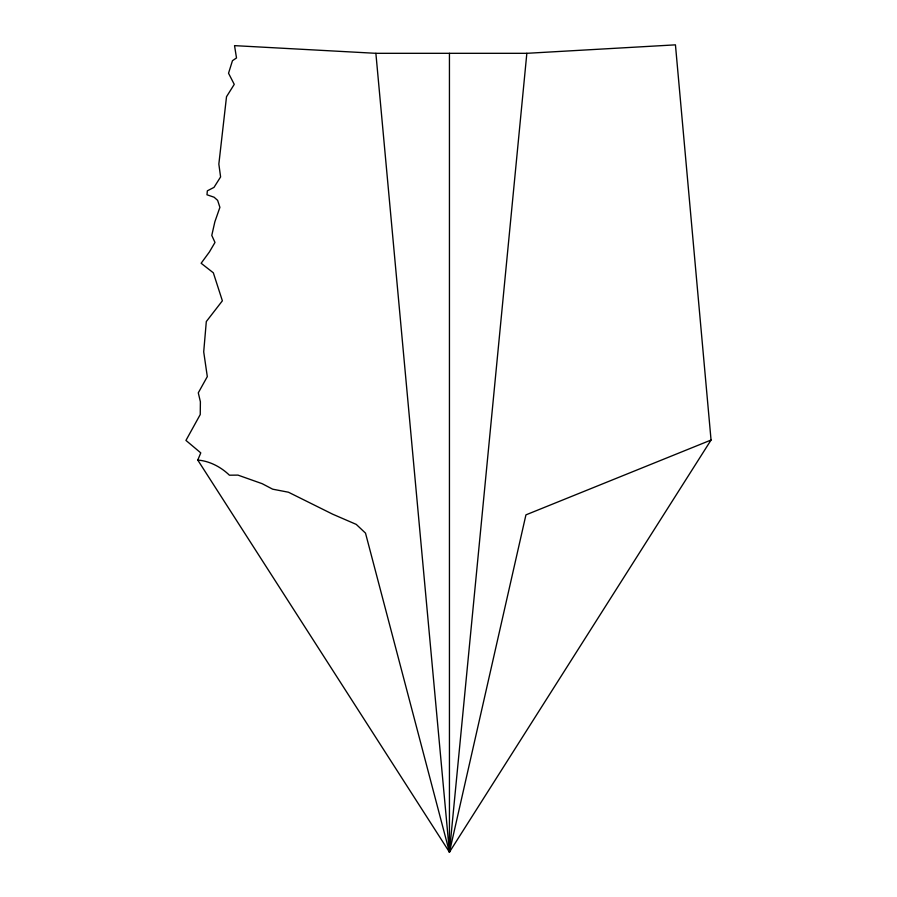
<?xml version="1.0" encoding="UTF-8"?>
<svg xmlns="http://www.w3.org/2000/svg" width="897" height="897" viewBox="0 0 897 897"><rect width="100%" height="100%" fill="white"/><g stroke="black" fill="none" stroke-linecap="round" stroke-linejoin="round"><path stroke-width="1.35" d="M197.777 460.083C209.55 460.957 221.043 467.057 229.419 475.197L237.952 475.107L262.137 483.674L272.666 489.179L288.442 492.218L332.731 514.216L356.255 524.397L365.505 533.121L449.442 852.15L526.842 53.315L675.441 44.85L711.052 440.035L449.442 852.15L197.777 460.083L200.771 452.884L185.948 440.416L200.244 414.537L200.39 401.778L198.293 392.83L207.308 376.617L203.709 351.859L206.31 321.552L222.378 300.809L213.34 272.811L201.13 263.258L209.405 251.967L214.988 242.448L211.782 235.395L214.854 221.817L219.9 207.353L217.635 200.356L214.103 197.217L206.994 194.784L207.33 190.837L213.991 187.383L220.595 176.933L218.846 164.073L226.515 96.708L234.252 84.363L228.533 73.24L232.469 60.682L236.505 57.957L234.532 45.635L375.877 53.315L526.842 53.315M375.877 53.315L449.442 852.15L525.934 514.867L711.052 440.035M449.442 53.315L449.442 852.15"/></g></svg>
